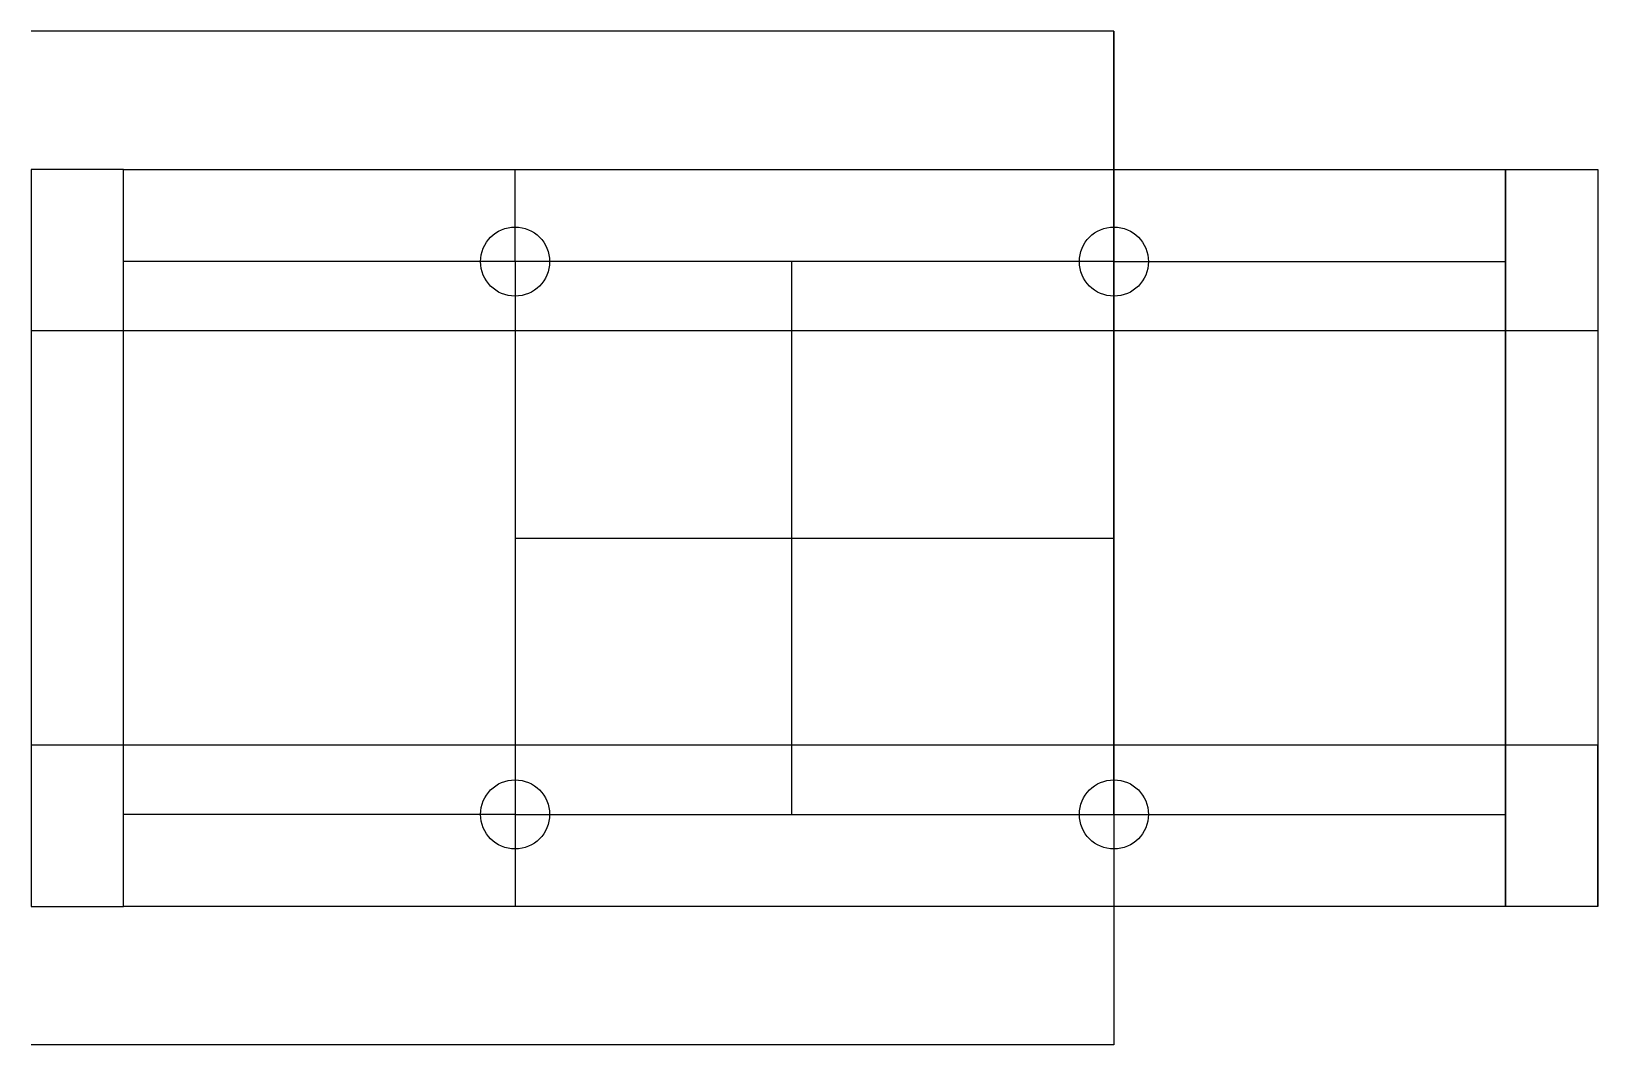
# Model space of a CAD drawing. Header units: millimetres. Extents: x -10.5 to 23.5, y -17 to 5.
import ezdxf

# ---------------------------------------------------------------- set-up
doc = ezdxf.new("R2010")
doc.units = ezdxf.units.MM
doc.layers.get('0').update_dxf_attribs({"linetype": 'CONTINUOUS'})

msp = doc.modelspace()

# ---------------------------------------------------------------- linework, layer by layer
for p, q in [((13, 5), (-10.5, 5)), ((13, -6), (13, 5)), ((13, 5), (13, -17)), ((-8.5, 2), (-10.5, 2)), ((-10.5, 2), (-10.5, -14)), ((-8.5, 2), (21.5, 2)), ((-8.5, -14), (-8.5, 2)), ((-8.5, -14), (-8.5, 2)), ((0, 0), (0, 2)), ((13, 0), (13, 2)), ((21.5, 2), (21.5, -14)), ((21.5, 2), (23.5, 2)), ((21.5, -14), (21.5, 2)), ((23.5, 2), (23.5, -14)), ((23.5, 2), (23.5, -1.5)), ((0, 0), (-8.5, 0)), ((6, 0), (6, -12)), ((6, 0), (6, -12)), ((13, 0), (21.5, 0)), ((23.5, -1.5), (-10.5, -1.5)), ((0, -6), (13, -6)), ((23.5, -10.5), (-10.5, -10.5)), ((23.5, -14), (23.5, -10.5)), ((0, -12), (-8.5, -12)), ((0, -12), (0, -14)), ((13, -12), (13, -14)), ((13, -12), (21.5, -12)), ((-10.5, -14), (-8.5, -14)), ((21.5, -14), (-8.5, -14)), ((23.5, -14), (21.5, -14)), ((13, -17), (-10.5, -17))]:
    msp.add_line(p, q)
msp.add_lwpolyline([(13, 0), (0, 0), (0, -12), (13, -12)], close=True)
for centre in [(0, 0), (13, 0), (0, -12), (13, -12)]:
    msp.add_circle(centre, 0.75)

doc.saveas('drawing.dxf')
